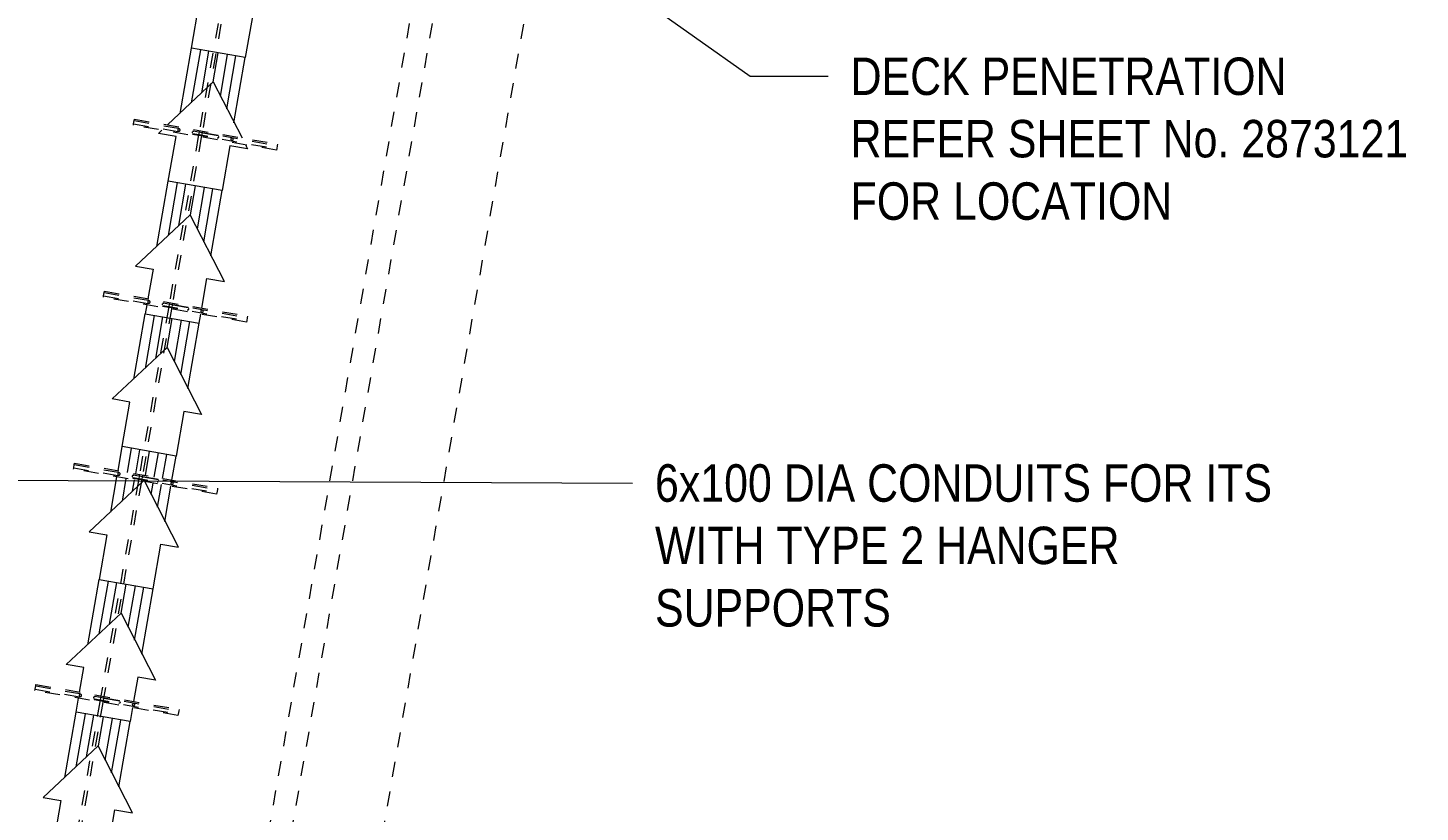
# Model space of a CAD drawing. Header units: metres. Extents: x 2 to 65, y 3 to 557.
# Drawn here: x 53.49 to 62.79, y 536.37 to 541.61 of the extents above; entities that cross this region are included whole.
import ezdxf

# ---------------------------------------------------------------- set-up
doc = ezdxf.new("R2010")
doc.units = ezdxf.units.M
doc.linetypes.add('JacobsDash', pattern=[0.0045, 0.003, -0.0015])
for name, color, linetype, lineweight in [('A-DETL', 7, 'Continuous', 13), ('A-GENM', 7, 'Continuous', 35), ('G-ANNO-TEXT', 7, 'Continuous', 9), ('S-BEAM', 7, 'Continuous', 50), ('S-BEAM-HDLN', 7, 'JacobsDash', 18)]:
    doc.layers.add(name, color=color, linetype=linetype, lineweight=lineweight)
doc.styles.add('Arial Narrow_5', font='ARIALN.TTF', dxfattribs={"height": 0.25})

# ---------------------------------------------------------------- blocks, each defined once
blk = doc.blocks.new('T2DPAA-T2D-C3S-SD-M2D-100010_250_dwg-40816791-DRG-2873251 - SERVICE SUPPORT GENERAL ARRANGEMENT PLAN')
at = {"color": 252, "lineweight": 18, "true_color": 0x888888}
for p, q in [((75.743, -624.4339), (76.1842, -624.395)), ((74.8465, -624.5129), (75.2877, -624.474)), ((75.8326, -624.4895), (76.1898, -624.458)), ((73.95, -624.5919), (74.3912, -624.553)), ((74.9361, -624.5685), (75.2933, -624.5371)), ((75.0181, -624.6178), (75.2982, -624.5931)), ((76.0042, -624.5944), (75.6924, -624.8758)), ((75.9146, -624.5388), (76.1947, -624.5141)), ((73.0534, -624.6709), (73.2913, -624.65)), ((73.3321, -624.6464), (73.4947, -624.6321)), ((74.0396, -624.6476), (74.3967, -624.6161)), ((74.1215, -624.6968), (74.4017, -624.6721)), ((75.9257, -624.6648), (76.2058, -624.6401)), ((72.1569, -624.75), (72.5981, -624.7111)), ((72.2465, -624.8056), (72.6037, -624.7741)), ((73.143, -624.7266), (73.2968, -624.713)), ((73.225, -624.7758), (73.3017, -624.7691)), ((73.3376, -624.7094), (73.5002, -624.6951)), ((73.3425, -624.7655), (73.5051, -624.7511)), ((74.9571, -624.8067), (75.3142, -624.7752)), ((75.0292, -624.7438), (75.3093, -624.7191)), ((75.7751, -624.7981), (76.2163, -624.7592)), ((75.8536, -624.7276), (76.2108, -624.6962)), ((71.2604, -624.829), (71.7016, -624.7901)), ((71.35, -624.8846), (71.7072, -624.8531)), ((72.3285, -624.8548), (72.6086, -624.8301)), ((73.5107, -624.8142), (73.3481, -624.8285)), ((74.0605, -624.8857), (74.4177, -624.8542)), ((74.1326, -624.8229), (74.4128, -624.7982)), ((74.8786, -624.8771), (75.3198, -624.8382)), ((71.432, -624.9338), (71.7121, -624.9092)), ((72.3396, -624.9809), (72.6197, -624.9562)), ((73.164, -624.9647), (73.3176, -624.9512)), ((73.2361, -624.9019), (73.3127, -624.8951)), ((73.3536, -624.8915), (73.5163, -624.8772)), ((73.3585, -624.9476), (73.5212, -624.9332)), ((73.9821, -624.9561), (74.4233, -624.9172)), ((71.4431, -625.0599), (71.7232, -625.0352)), ((72.2675, -625.0437), (72.6247, -625.0122)), ((73.0855, -625.0351), (73.3232, -625.0142)), ((73.364, -625.0106), (73.5268, -624.9962)), ((71.2925, -625.1932), (71.7337, -625.1543)), ((71.371, -625.1227), (71.7281, -625.0912)), ((72.189, -625.1141), (72.6302, -625.0753))]:
    blk.add_line(p, q, dxfattribs=at)
at = {"color": 252, "lineweight": 18, "true_color": 0x888888, "flags": 128}
for points in [[(76.7979, -624.6081), (76.528, -624.8517), (76.5176, -624.7326), (76.2164, -624.7592), (76.1843, -624.395), (76.4855, -624.3685), (76.475, -624.2494), (76.7834, -624.4421)], [(75.3038, -624.6561), (75.1077, -624.6734), (74.6819, -624.4074), (74.6924, -624.5265), (74.4933, -624.544)], [(75.6543, -624.9102), (75.6315, -624.9307), (75.621, -624.8117), (75.3199, -624.8382), (75.2878, -624.474), (75.5889, -624.4475), (75.5784, -624.3284), (75.6048, -624.3449)], [(75.6483, -624.3721), (76.0042, -624.5944), (76.2003, -624.5771)], [(74.2111, -624.7524), (73.8385, -625.0888), (73.828, -624.9697), (73.5268, -624.9962), (73.4947, -624.6321), (73.7959, -624.6055), (73.7854, -624.4865), (74.2111, -624.7524), (74.4072, -624.7351)], [(73.3067, -624.8265), (72.8889, -624.5655), (72.8994, -624.6845), (72.5982, -624.7111), (72.6303, -625.0753), (72.9315, -625.0487), (72.9419, -625.1678), (73.3077, -624.8377)], [(74.4524, -624.5476), (74.3913, -624.553), (74.4234, -624.9172), (74.4843, -624.9118)], [(71.8376, -624.7781), (72.0028, -624.7635), (71.9923, -624.6445), (72.4181, -624.9105), (72.6142, -624.8932)], [(74.5251, -624.9082), (74.7245, -624.8907), (74.735, -625.0097), (75.1077, -624.6734)], [(71.7177, -624.9722), (71.5216, -624.9895), (71.0958, -624.7235), (71.1063, -624.8426), (70.8052, -624.8691), (70.8373, -625.2333), (71.1384, -625.2067), (71.1489, -625.3258), (71.5216, -624.9895)], [(71.8286, -625.1459), (71.7338, -625.1543), (71.7017, -624.7901), (71.7967, -624.7817)], [(72.4181, -624.9105), (72.0454, -625.2468), (72.0349, -625.1277), (71.8694, -625.1423)]]:
    blk.add_lwpolyline(points, dxfattribs=at)
blk = doc.blocks.new('T2DPAA-T2D-PWC-SD-M2D-100001_ProposedDrainage_rvt-1-DRG-2873251 - SERVICE SUPPORT GENERAL ARRANGEMENT PLAN')
at = {"color": 252, "lineweight": 18, "true_color": 0x888888, "rotation": 75.11694444444437}
blk.add_blockref('T2DPAA-T2D-C3S-SD-M2D-100010_250_dwg-40816791-DRG-2873251 - SERVICE SUPPORT GENERAL ARRANGEMENT PLAN', (-1731.0833, 628.2185), dxfattribs=at)
blk = doc.blocks.new('11_GEN_BR08_Utilities_Support - 11_GEN_8x100 COMMS-9335974-DRG-2873251 - SERVICE SUPPORT GENERAL ARRANGEMENT PLAN')
at = {"layer": 'A-GENM', "linetype": 'JacobsDash', "lineweight": 9}
for p, q in [((-0.485, 0.011), (-0.485, 0.0205)), ((-0.485, 0.0205), (0.485, 0.0205)), ((-0.485, -0.011), (-0.485, 0.011)), ((-0.485, 0.011), (0.485, 0.011)), ((0.485, 0.0205), (0.485, 0.011)), ((0.485, 0.011), (0.485, -0.011)), ((-0.485, -0.0205), (-0.485, -0.011)), ((-0.485, -0.011), (0.485, -0.011)), ((0.485, -0.0205), (-0.485, -0.0205)), ((0.485, -0.011), (0.485, -0.0205))]:
    blk.add_line(p, q, dxfattribs=at)
at = {"layer": 'A-GENM', "linetype": 'JacobsDash', "lineweight": 9, "flags": 128}
for points in [[(0.083, 0.008), (0.0829, 0.008), (0.0827, 0.008), (0.0824, 0.008), (0.0819, 0.008), (0.0813, 0.008), (0.0806, 0.008), (0.0798, 0.008), (0.0788, 0.008), (0.0777, 0.008), (0.0764, 0.008), (0.0751, 0.008), (0.0736, 0.008), (0.072, 0.008), (0.0703, 0.008), (0.0685, 0.008), (0.0666, 0.008), (0.0645, 0.008), (0.0624, 0.008), (0.0602, 0.008), (0.0578, 0.008), (0.0554, 0.008), (0.0529, 0.008), (0.0503, 0.008), (0.0476, 0.008), (0.0448, 0.008), (0.042, 0.008), (0.0391, 0.008), (0.0362, 0.008), (0.0331, 0.008), (0.0301, 0.008), (0.027, 0.008), (0.0238, 0.008), (0.0206, 0.008), (0.0174, 0.008), (0.0141, 0.008), (0.0108, 0.008), (0.0075, 0.008), (0.0042, 0.008), (0.0009, 0.008), (-0.0024, 0.008), (-0.0057, 0.008), (-0.009, 0.008), (-0.0123, 0.008), (-0.0156, 0.008), (-0.0189, 0.008), (-0.0221, 0.008), (-0.0253, 0.008), (-0.0284, 0.008), (-0.0315, 0.008), (-0.0345, 0.008), (-0.0375, 0.008), (-0.0405, 0.008), (-0.0433, 0.008), (-0.0461, 0.008), (-0.0488, 0.008), (-0.0515, 0.008), (-0.0541, 0.008), (-0.0565, 0.008), (-0.0589, 0.008), (-0.0612, 0.008), (-0.0634, 0.008), (-0.0655, 0.008), (-0.0675, 0.008), (-0.0694, 0.008), (-0.0711, 0.008), (-0.0728, 0.008), (-0.0743, 0.008), (-0.0757, 0.008), (-0.077, 0.008), (-0.0782, 0.008), (-0.0793, 0.008), (-0.0802, 0.008), (-0.081, 0.008), (-0.0816, 0.008), (-0.0822, 0.008), (-0.0826, 0.008), (-0.0828, 0.008), (-0.083, 0.008), (-0.083, 0.008)], [(-0.083, -0.008), (-0.0829, -0.008), (-0.0827, -0.008), (-0.0824, -0.008), (-0.0819, -0.008), (-0.0813, -0.008), (-0.0806, -0.008), (-0.0798, -0.008), (-0.0788, -0.008), (-0.0777, -0.008), (-0.0764, -0.008), (-0.0751, -0.008), (-0.0736, -0.008), (-0.072, -0.008), (-0.0703, -0.008), (-0.0685, -0.008), (-0.0666, -0.008), (-0.0645, -0.008), (-0.0624, -0.008), (-0.0602, -0.008), (-0.0578, -0.008), (-0.0554, -0.008), (-0.0529, -0.008), (-0.0503, -0.008), (-0.0476, -0.008), (-0.0448, -0.008), (-0.042, -0.008), (-0.0391, -0.008), (-0.0362, -0.008), (-0.0331, -0.008), (-0.0301, -0.008), (-0.027, -0.008), (-0.0238, -0.008), (-0.0206, -0.008), (-0.0174, -0.008), (-0.0141, -0.008), (-0.0108, -0.008), (-0.0075, -0.008), (-0.0042, -0.008), (-0.0009, -0.008), (0.0024, -0.008), (0.0057, -0.008), (0.009, -0.008), (0.0123, -0.008), (0.0156, -0.008), (0.0189, -0.008), (0.0221, -0.008), (0.0253, -0.008), (0.0284, -0.008), (0.0315, -0.008), (0.0345, -0.008), (0.0375, -0.008), (0.0405, -0.008), (0.0433, -0.008), (0.0461, -0.008), (0.0488, -0.008), (0.0515, -0.008), (0.0541, -0.008), (0.0565, -0.008), (0.0589, -0.008), (0.0612, -0.008), (0.0634, -0.008), (0.0655, -0.008), (0.0675, -0.008), (0.0694, -0.008), (0.0711, -0.008), (0.0728, -0.008), (0.0743, -0.008), (0.0757, -0.008), (0.077, -0.008), (0.0782, -0.008), (0.0793, -0.008), (0.0802, -0.008), (0.081, -0.008), (0.0816, -0.008), (0.0822, -0.008), (0.0826, -0.008), (0.0828, -0.008), (0.083, -0.008), (0.083, -0.008)]]:
    blk.add_lwpolyline(points, dxfattribs=at)
at = {"layer": 'A-GENM', "linetype": 'JacobsDash', "lineweight": 9}
for centre, start, end in [((-0.18, 0), 90, 270), ((-0.18, 0), 270, 90), ((-0.083, 0), 150, 180), ((-0.083, 0), 180, 210), ((-0.083, 0), 75, 135), ((0.083, 0), 60, 99.61192), ((0.083, 0), 0, 30), ((0.083, 0), 330, 0), ((0.18, 0), 90, 270), ((0.18, 0), 270, 90), ((-0.083, 0), 240, 279.61192), ((0.083, 0), 255, 300)]:
    blk.add_arc(centre, 0.008, start, end, dxfattribs=at)
blk = doc.blocks.new('11_GEN_BR08_Utilities_Support - 11_GEN_8x100 COMMS-9336006-DRG-2873251 - SERVICE SUPPORT GENERAL ARRANGEMENT PLAN')
at = {"layer": 'A-GENM', "linetype": 'JacobsDash', "lineweight": 9}
for p, q in [((-0.485, 0.011), (-0.485, 0.0205)), ((-0.485, 0.0205), (0.485, 0.0205)), ((-0.485, -0.011), (-0.485, 0.011)), ((-0.485, 0.011), (0.485, 0.011)), ((0.485, 0.0205), (0.485, 0.011)), ((0.485, 0.011), (0.485, -0.011)), ((-0.485, -0.0205), (-0.485, -0.011)), ((-0.485, -0.011), (0.485, -0.011)), ((0.485, -0.0205), (-0.485, -0.0205)), ((0.485, -0.011), (0.485, -0.0205))]:
    blk.add_line(p, q, dxfattribs=at)
at = {"layer": 'A-GENM', "linetype": 'JacobsDash', "lineweight": 9, "flags": 128}
for points in [[(0.083, 0.008), (0.0829, 0.008), (0.0827, 0.008), (0.0824, 0.008), (0.0819, 0.008), (0.0813, 0.008), (0.0806, 0.008), (0.0798, 0.008), (0.0788, 0.008), (0.0777, 0.008), (0.0764, 0.008), (0.0751, 0.008), (0.0736, 0.008), (0.072, 0.008), (0.0703, 0.008), (0.0685, 0.008), (0.0666, 0.008), (0.0645, 0.008), (0.0624, 0.008), (0.0602, 0.008), (0.0578, 0.008), (0.0554, 0.008), (0.0529, 0.008), (0.0503, 0.008), (0.0476, 0.008), (0.0448, 0.008), (0.042, 0.008), (0.0391, 0.008), (0.0362, 0.008), (0.0331, 0.008), (0.0301, 0.008), (0.027, 0.008), (0.0238, 0.008), (0.0206, 0.008), (0.0174, 0.008), (0.0141, 0.008), (0.0108, 0.008), (0.0075, 0.008), (0.0042, 0.008), (0.0009, 0.008), (-0.0024, 0.008), (-0.0057, 0.008), (-0.009, 0.008), (-0.0123, 0.008), (-0.0156, 0.008), (-0.0189, 0.008), (-0.0221, 0.008), (-0.0253, 0.008), (-0.0284, 0.008), (-0.0315, 0.008), (-0.0345, 0.008), (-0.0375, 0.008), (-0.0405, 0.008), (-0.0433, 0.008), (-0.0461, 0.008), (-0.0488, 0.008), (-0.0515, 0.008), (-0.0541, 0.008), (-0.0565, 0.008), (-0.0589, 0.008), (-0.0612, 0.008), (-0.0634, 0.008), (-0.0655, 0.008), (-0.0675, 0.008), (-0.0694, 0.008), (-0.0711, 0.008), (-0.0728, 0.008), (-0.0743, 0.008), (-0.0757, 0.008), (-0.077, 0.008), (-0.0782, 0.008), (-0.0793, 0.008), (-0.0802, 0.008), (-0.081, 0.008), (-0.0816, 0.008), (-0.0822, 0.008), (-0.0826, 0.008), (-0.0828, 0.008), (-0.083, 0.008), (-0.083, 0.008)], [(-0.083, -0.008), (-0.0829, -0.008), (-0.0827, -0.008), (-0.0824, -0.008), (-0.0819, -0.008), (-0.0813, -0.008), (-0.0806, -0.008), (-0.0798, -0.008), (-0.0788, -0.008), (-0.0777, -0.008), (-0.0764, -0.008), (-0.0751, -0.008), (-0.0736, -0.008), (-0.072, -0.008), (-0.0703, -0.008), (-0.0685, -0.008), (-0.0666, -0.008), (-0.0645, -0.008), (-0.0624, -0.008), (-0.0602, -0.008), (-0.0578, -0.008), (-0.0554, -0.008), (-0.0529, -0.008), (-0.0503, -0.008), (-0.0476, -0.008), (-0.0448, -0.008), (-0.042, -0.008), (-0.0391, -0.008), (-0.0362, -0.008), (-0.0331, -0.008), (-0.0301, -0.008), (-0.027, -0.008), (-0.0238, -0.008), (-0.0206, -0.008), (-0.0174, -0.008), (-0.0141, -0.008), (-0.0108, -0.008), (-0.0075, -0.008), (-0.0042, -0.008), (-0.0009, -0.008), (0.0024, -0.008), (0.0057, -0.008), (0.009, -0.008), (0.0123, -0.008), (0.0156, -0.008), (0.0189, -0.008), (0.0221, -0.008), (0.0253, -0.008), (0.0284, -0.008), (0.0315, -0.008), (0.0345, -0.008), (0.0375, -0.008), (0.0405, -0.008), (0.0433, -0.008), (0.0461, -0.008), (0.0488, -0.008), (0.0515, -0.008), (0.0541, -0.008), (0.0565, -0.008), (0.0589, -0.008), (0.0612, -0.008), (0.0634, -0.008), (0.0655, -0.008), (0.0675, -0.008), (0.0694, -0.008), (0.0711, -0.008), (0.0728, -0.008), (0.0743, -0.008), (0.0757, -0.008), (0.077, -0.008), (0.0782, -0.008), (0.0793, -0.008), (0.0802, -0.008), (0.081, -0.008), (0.0816, -0.008), (0.0822, -0.008), (0.0826, -0.008), (0.0828, -0.008), (0.083, -0.008), (0.083, -0.008)]]:
    blk.add_lwpolyline(points, dxfattribs=at)
at = {"layer": 'A-GENM', "linetype": 'JacobsDash', "lineweight": 9}
for centre, start, end in [((-0.18, 0), 90, 270), ((-0.18, 0), 270, 90), ((-0.083, 0), 150, 180), ((-0.083, 0), 180, 210), ((-0.083, 0), 75, 135), ((0.083, 0), 60, 99.61192), ((0.083, 0), 0, 30), ((0.083, 0), 330, 0), ((0.18, 0), 90, 270), ((0.18, 0), 270, 90), ((-0.083, 0), 240, 279.61192), ((0.083, 0), 255, 300)]:
    blk.add_arc(centre, 0.008, start, end, dxfattribs=at)
blk = doc.blocks.new('11_GEN_BR08_Utilities_Support - 11_GEN_8x100 COMMS-9336038-DRG-2873251 - SERVICE SUPPORT GENERAL ARRANGEMENT PLAN')
at = {"layer": 'A-GENM', "linetype": 'JacobsDash', "lineweight": 9}
for p, q in [((-0.485, 0.011), (-0.485, 0.0205)), ((-0.485, 0.0205), (0.485, 0.0205)), ((-0.485, -0.011), (-0.485, 0.011)), ((-0.485, 0.011), (0.485, 0.011)), ((0.485, 0.0205), (0.485, 0.011)), ((0.485, 0.011), (0.485, -0.011)), ((-0.485, -0.0205), (-0.485, -0.011)), ((-0.485, -0.011), (0.485, -0.011)), ((0.485, -0.0205), (-0.485, -0.0205)), ((0.485, -0.011), (0.485, -0.0205))]:
    blk.add_line(p, q, dxfattribs=at)
at = {"layer": 'A-GENM', "linetype": 'JacobsDash', "lineweight": 9, "flags": 128}
for points in [[(0.083, 0.008), (0.0829, 0.008), (0.0827, 0.008), (0.0824, 0.008), (0.0819, 0.008), (0.0813, 0.008), (0.0806, 0.008), (0.0798, 0.008), (0.0788, 0.008), (0.0777, 0.008), (0.0764, 0.008), (0.0751, 0.008), (0.0736, 0.008), (0.072, 0.008), (0.0703, 0.008), (0.0685, 0.008), (0.0666, 0.008), (0.0645, 0.008), (0.0624, 0.008), (0.0602, 0.008), (0.0578, 0.008), (0.0554, 0.008), (0.0529, 0.008), (0.0503, 0.008), (0.0476, 0.008), (0.0448, 0.008), (0.042, 0.008), (0.0391, 0.008), (0.0362, 0.008), (0.0331, 0.008), (0.0301, 0.008), (0.027, 0.008), (0.0238, 0.008), (0.0206, 0.008), (0.0174, 0.008), (0.0141, 0.008), (0.0108, 0.008), (0.0075, 0.008), (0.0042, 0.008), (0.0009, 0.008), (-0.0024, 0.008), (-0.0057, 0.008), (-0.009, 0.008), (-0.0123, 0.008), (-0.0156, 0.008), (-0.0189, 0.008), (-0.0221, 0.008), (-0.0253, 0.008), (-0.0284, 0.008), (-0.0315, 0.008), (-0.0345, 0.008), (-0.0375, 0.008), (-0.0405, 0.008), (-0.0433, 0.008), (-0.0461, 0.008), (-0.0488, 0.008), (-0.0515, 0.008), (-0.0541, 0.008), (-0.0565, 0.008), (-0.0589, 0.008), (-0.0612, 0.008), (-0.0634, 0.008), (-0.0655, 0.008), (-0.0675, 0.008), (-0.0694, 0.008), (-0.0711, 0.008), (-0.0728, 0.008), (-0.0743, 0.008), (-0.0757, 0.008), (-0.077, 0.008), (-0.0782, 0.008), (-0.0793, 0.008), (-0.0802, 0.008), (-0.081, 0.008), (-0.0816, 0.008), (-0.0822, 0.008), (-0.0826, 0.008), (-0.0828, 0.008), (-0.083, 0.008), (-0.083, 0.008)], [(-0.083, -0.008), (-0.0829, -0.008), (-0.0827, -0.008), (-0.0824, -0.008), (-0.0819, -0.008), (-0.0813, -0.008), (-0.0806, -0.008), (-0.0798, -0.008), (-0.0788, -0.008), (-0.0777, -0.008), (-0.0764, -0.008), (-0.0751, -0.008), (-0.0736, -0.008), (-0.072, -0.008), (-0.0703, -0.008), (-0.0685, -0.008), (-0.0666, -0.008), (-0.0645, -0.008), (-0.0624, -0.008), (-0.0602, -0.008), (-0.0578, -0.008), (-0.0554, -0.008), (-0.0529, -0.008), (-0.0503, -0.008), (-0.0476, -0.008), (-0.0448, -0.008), (-0.042, -0.008), (-0.0391, -0.008), (-0.0362, -0.008), (-0.0331, -0.008), (-0.0301, -0.008), (-0.027, -0.008), (-0.0238, -0.008), (-0.0206, -0.008), (-0.0174, -0.008), (-0.0141, -0.008), (-0.0108, -0.008), (-0.0075, -0.008), (-0.0042, -0.008), (-0.0009, -0.008), (0.0024, -0.008), (0.0057, -0.008), (0.009, -0.008), (0.0123, -0.008), (0.0156, -0.008), (0.0189, -0.008), (0.0221, -0.008), (0.0253, -0.008), (0.0284, -0.008), (0.0315, -0.008), (0.0345, -0.008), (0.0375, -0.008), (0.0405, -0.008), (0.0433, -0.008), (0.0461, -0.008), (0.0488, -0.008), (0.0515, -0.008), (0.0541, -0.008), (0.0565, -0.008), (0.0589, -0.008), (0.0612, -0.008), (0.0634, -0.008), (0.0655, -0.008), (0.0675, -0.008), (0.0694, -0.008), (0.0711, -0.008), (0.0728, -0.008), (0.0743, -0.008), (0.0757, -0.008), (0.077, -0.008), (0.0782, -0.008), (0.0793, -0.008), (0.0802, -0.008), (0.081, -0.008), (0.0816, -0.008), (0.0822, -0.008), (0.0826, -0.008), (0.0828, -0.008), (0.083, -0.008), (0.083, -0.008)]]:
    blk.add_lwpolyline(points, dxfattribs=at)
at = {"layer": 'A-GENM', "linetype": 'JacobsDash', "lineweight": 9}
for centre, start, end in [((-0.18, 0), 90, 270), ((-0.18, 0), 270, 90), ((-0.083, 0), 150, 180), ((-0.083, 0), 180, 210), ((-0.083, 0), 75, 133.69803), ((0.083, 0), 60, 99.61192), ((0.083, 0), 0, 30), ((0.083, 0), 330, 0), ((0.18, 0), 90, 270), ((0.18, 0), 270, 90), ((-0.083, 0), 255, 279.61192), ((0.083, 0), 255, 300)]:
    blk.add_arc(centre, 0.008, start, end, dxfattribs=at)
blk = doc.blocks.new('11_GEN_BR08_Utilities_Support - 11_GEN_8x100 COMMS-9336064-DRG-2873251 - SERVICE SUPPORT GENERAL ARRANGEMENT PLAN')
at = {"layer": 'A-GENM', "linetype": 'JacobsDash', "lineweight": 9}
for p, q in [((-0.485, 0.011), (-0.485, 0.0205)), ((-0.485, 0.0205), (0.485, 0.0205)), ((-0.485, -0.011), (-0.485, 0.011)), ((-0.485, 0.011), (0.485, 0.011)), ((0.485, 0.0205), (0.485, 0.011)), ((0.485, 0.011), (0.485, -0.011)), ((-0.485, -0.0205), (-0.485, -0.011)), ((-0.485, -0.011), (0.485, -0.011)), ((0.485, -0.0205), (-0.485, -0.0205)), ((0.485, -0.011), (0.485, -0.0205))]:
    blk.add_line(p, q, dxfattribs=at)
at = {"layer": 'A-GENM', "linetype": 'JacobsDash', "lineweight": 9, "flags": 128}
for points in [[(0.083, 0.008), (0.0829, 0.008), (0.0827, 0.008), (0.0824, 0.008), (0.0819, 0.008), (0.0813, 0.008), (0.0806, 0.008), (0.0798, 0.008), (0.0788, 0.008), (0.0777, 0.008), (0.0764, 0.008), (0.0751, 0.008), (0.0736, 0.008), (0.072, 0.008), (0.0703, 0.008), (0.0685, 0.008), (0.0666, 0.008), (0.0645, 0.008), (0.0624, 0.008), (0.0602, 0.008), (0.0578, 0.008), (0.0554, 0.008), (0.0529, 0.008), (0.0503, 0.008), (0.0476, 0.008), (0.0448, 0.008), (0.042, 0.008), (0.0391, 0.008), (0.0362, 0.008), (0.0331, 0.008), (0.0301, 0.008), (0.027, 0.008), (0.0238, 0.008), (0.0206, 0.008), (0.0174, 0.008), (0.0141, 0.008), (0.0108, 0.008), (0.0075, 0.008), (0.0042, 0.008), (0.0009, 0.008), (-0.0024, 0.008), (-0.0057, 0.008), (-0.009, 0.008), (-0.0123, 0.008), (-0.0156, 0.008), (-0.0189, 0.008), (-0.0221, 0.008), (-0.0253, 0.008), (-0.0284, 0.008), (-0.0315, 0.008), (-0.0345, 0.008), (-0.0375, 0.008), (-0.0405, 0.008), (-0.0433, 0.008), (-0.0461, 0.008), (-0.0488, 0.008), (-0.0515, 0.008), (-0.0541, 0.008), (-0.0565, 0.008), (-0.0589, 0.008), (-0.0612, 0.008), (-0.0634, 0.008), (-0.0655, 0.008), (-0.0675, 0.008), (-0.0694, 0.008), (-0.0711, 0.008), (-0.0728, 0.008), (-0.0743, 0.008), (-0.0757, 0.008), (-0.077, 0.008), (-0.0782, 0.008), (-0.0793, 0.008), (-0.0802, 0.008), (-0.081, 0.008), (-0.0816, 0.008), (-0.0822, 0.008), (-0.0826, 0.008), (-0.0828, 0.008), (-0.083, 0.008), (-0.083, 0.008)], [(-0.083, -0.008), (-0.0829, -0.008), (-0.0827, -0.008), (-0.0824, -0.008), (-0.0819, -0.008), (-0.0813, -0.008), (-0.0806, -0.008), (-0.0798, -0.008), (-0.0788, -0.008), (-0.0777, -0.008), (-0.0764, -0.008), (-0.0751, -0.008), (-0.0736, -0.008), (-0.072, -0.008), (-0.0703, -0.008), (-0.0685, -0.008), (-0.0666, -0.008), (-0.0645, -0.008), (-0.0624, -0.008), (-0.0602, -0.008), (-0.0578, -0.008), (-0.0554, -0.008), (-0.0529, -0.008), (-0.0503, -0.008), (-0.0476, -0.008), (-0.0448, -0.008), (-0.042, -0.008), (-0.0391, -0.008), (-0.0362, -0.008), (-0.0331, -0.008), (-0.0301, -0.008), (-0.027, -0.008), (-0.0238, -0.008), (-0.0206, -0.008), (-0.0174, -0.008), (-0.0141, -0.008), (-0.0108, -0.008), (-0.0075, -0.008), (-0.0042, -0.008), (-0.0009, -0.008), (0.0024, -0.008), (0.0057, -0.008), (0.009, -0.008), (0.0123, -0.008), (0.0156, -0.008), (0.0189, -0.008), (0.0221, -0.008), (0.0253, -0.008), (0.0284, -0.008), (0.0315, -0.008), (0.0345, -0.008), (0.0375, -0.008), (0.0405, -0.008), (0.0433, -0.008), (0.0461, -0.008), (0.0488, -0.008), (0.0515, -0.008), (0.0541, -0.008), (0.0565, -0.008), (0.0589, -0.008), (0.0612, -0.008), (0.0634, -0.008), (0.0655, -0.008), (0.0675, -0.008), (0.0694, -0.008), (0.0711, -0.008), (0.0728, -0.008), (0.0743, -0.008), (0.0757, -0.008), (0.077, -0.008), (0.0782, -0.008), (0.0793, -0.008), (0.0802, -0.008), (0.081, -0.008), (0.0816, -0.008), (0.0822, -0.008), (0.0826, -0.008), (0.0828, -0.008), (0.083, -0.008), (0.083, -0.008)]]:
    blk.add_lwpolyline(points, dxfattribs=at)
at = {"layer": 'A-GENM', "linetype": 'JacobsDash', "lineweight": 9}
for centre, start, end in [((-0.18, 0), 90, 270), ((-0.18, 0), 270, 90), ((-0.083, 0), 150, 180), ((-0.083, 0), 180, 210), ((-0.083, 0), 75, 135), ((0.083, 0), 60, 99.61192), ((0.083, 0), 0, 30), ((0.083, 0), 330, 0), ((0.18, 0), 90, 270), ((0.18, 0), 270, 90), ((-0.083, 0), 240, 279.61192), ((0.083, 0), 255, 300)]:
    blk.add_arc(centre, 0.008, start, end, dxfattribs=at)
blk = doc.blocks.new('06_SFR_GCT_Girder_SuperT_BR08Edge_CS - Super T - 1815-6271143-DRG-2873251 - SERVICE SUPPORT GENERAL ARRANGEMENT PLAN')
at = {"layer": 'S-BEAM', "color": 252, "linetype": 'JacobsDash', "lineweight": 9, "true_color": 0x888888}
for p, q in [((-1107.8211, 542.0317), (-1108.0141, 540.9237)), ((-1108.0212, 540.8833), (-1108.2142, 539.7754)), ((-1108.2212, 539.735), (-1108.4143, 538.627)), ((-1108.4213, 538.5866), (-1108.6718, 537.1489)), ((-1108.6788, 537.1086), (-1108.9292, 535.6712))]:
    blk.add_line(p, q, dxfattribs=at)
at = {"layer": 'S-BEAM-HDLN', "color": 252, "lineweight": 9, "true_color": 0x888888}
for p, q in [((-1108.0141, 540.9237), (-1108.0212, 540.8834)), ((-1108.2142, 539.7753), (-1108.2212, 539.735)), ((-1108.4143, 538.627), (-1108.4213, 538.5867)), ((-1108.6718, 537.1489), (-1108.6788, 537.1086))]:
    blk.add_line(p, q, dxfattribs=at)
blk = doc.blocks.new('06_SFR_GCT_Girder_SuperT_BR08Edge_CS - Super T - 1815-6255747-DRG-2873251 - SERVICE SUPPORT GENERAL ARRANGEMENT PLAN')
at = {"layer": 'S-BEAM', "color": 252, "linetype": 'JacobsDash', "lineweight": 9, "true_color": 0x888888}
for p, q in [((-1105.3354, 544.5889), (-1111.5078, 509.1606)), ((-1107.8011, 542.0282), (-1107.9941, 540.9202)), ((-1108.0011, 540.8798), (-1108.1942, 539.7719)), ((-1108.2012, 539.7315), (-1108.3942, 538.6235)), ((-1108.4013, 538.5831), (-1108.6518, 537.1455)), ((-1108.6588, 537.1051), (-1108.9092, 535.6677))]:
    blk.add_line(p, q, dxfattribs=at)
at = {"layer": 'S-BEAM-HDLN', "color": 252, "lineweight": 9, "true_color": 0x888888}
for p, q in [((-1107.9941, 540.9202), (-1108.0011, 540.8799)), ((-1108.1942, 539.7718), (-1108.2012, 539.7315)), ((-1108.3942, 538.6235), (-1108.4013, 538.5832)), ((-1108.6518, 537.1454), (-1108.6588, 537.1051))]:
    blk.add_line(p, q, dxfattribs=at)

msp = doc.modelspace()

# ---------------------------------------------------------------- linework, layer by layer
at = {"layer": 'A-DETL', "color": 8, "linetype": 'JacobsDash', "lineweight": 18, "true_color": 0x808080}
for p, q in [((56.412, 543.8065), (50.5351, 510.0746)), ((56.5639, 543.8054), (50.6734, 509.9947))]:
    msp.add_line(p, q, dxfattribs=at)
at = {"layer": 'G-ANNO-TEXT'}
for p, q in [((56.1635, 542.8071), (58.3114, 541.2858)), ((58.3114, 541.2858), (58.8319, 541.2858)), ((52.5077, 538.5916), (57.5253, 538.5699))]:
    msp.add_line(p, q, dxfattribs=at)

# ---------------------------------------------------------------- block references
at = {"color": 252, "lineweight": 5, "true_color": 0x888888}
msp.add_blockref('T2DPAA-T2D-PWC-SD-M2D-100001_ProposedDrainage_rvt-1-DRG-2873251 - SERVICE SUPPORT GENERAL ARRANGEMENT PLAN', (1162.6465, 0), dxfattribs=at)
at = {"layer": 'A-GENM', "linetype": 'JacobsDash', "lineweight": 9, "rotation": 350.1172754134132}
for name, p in [('11_GEN_BR08_Utilities_Support - 11_GEN_8x100 COMMS-9336064-DRG-2873251 - SERVICE SUPPORT GENERAL ARRANGEMENT PLAN', (54.6729, 540.8959)), ('11_GEN_BR08_Utilities_Support - 11_GEN_8x100 COMMS-9336038-DRG-2873251 - SERVICE SUPPORT GENERAL ARRANGEMENT PLAN', (54.4728, 539.7475)), ('11_GEN_BR08_Utilities_Support - 11_GEN_8x100 COMMS-9336006-DRG-2873251 - SERVICE SUPPORT GENERAL ARRANGEMENT PLAN', (54.2727, 538.5992)), ('11_GEN_BR08_Utilities_Support - 11_GEN_8x100 COMMS-9335974-DRG-2873251 - SERVICE SUPPORT GENERAL ARRANGEMENT PLAN', (54.0152, 537.1211))]:
    msp.add_blockref(name, p, dxfattribs=at)
at = {"layer": 'S-BEAM-HDLN', "color": 252, "lineweight": 9, "true_color": 0x888888}
for name in ['06_SFR_GCT_Girder_SuperT_BR08Edge_CS - Super T - 1815-6271143-DRG-2873251 - SERVICE SUPPORT GENERAL ARRANGEMENT PLAN', '06_SFR_GCT_Girder_SuperT_BR08Edge_CS - Super T - 1815-6255747-DRG-2873251 - SERVICE SUPPORT GENERAL ARRANGEMENT PLAN']:
    msp.add_blockref(name, (1162.6465, 0), dxfattribs=at)

# ---------------------------------------------------------------- next in the draw order: texts
at = {"layer": 'G-ANNO-TEXT', "char_height": 0.25, "attachment_point": 1, "style": 'Arial Narrow_5', "bg_fill": 3, "box_fill_scale": 1, "bg_fill_color": 256, "bg_fill_true_color": 13158600, "bg_fill_transparency": 0}
for s, insert in [('DECK PENETRATION ', (58.9819, 541.4108)), ('REFER SHEET No. 2873121 ', (58.9819, 540.9941)), ('FOR LOCATION', (58.9819, 540.5774)), ('6x100 DIA CONDUITS FOR ITS ', (57.6753, 538.6949)), ('WITH TYPE 2 HANGER ', (57.6753, 538.2782)), ('SUPPORTS', (57.6753, 537.8615))]:
    msp.add_mtext(s, dxfattribs=dict(at, insert=insert))

doc.saveas('drawing.dxf')
